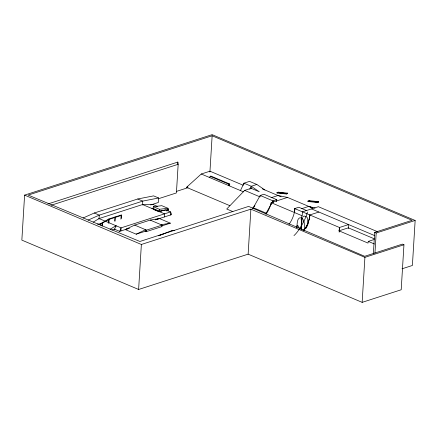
<?xml version="1.0" encoding="UTF-8"?>
<svg xmlns="http://www.w3.org/2000/svg" width="437" height="437" viewBox="0 0 437 437"><rect width="100%" height="100%" fill="white"/><g stroke="black" fill="none" stroke-linecap="round" stroke-linejoin="round"><path stroke-width="0.66" d="M301.235 217.795C296.663 216.823 297.297 224.602 296.838 227.464M304.327 230.523C304.294 226.399 305.458 220.368 301.361 217.845M402.007 268.815L412.397 265.467L415.15 220.461L212.125 134.645L24.603 195.115L21.85 240.121L138.616 289.474L248.134 254.159L362.153 302.355L401.199 289.764L403.952 244.758L402.439 244.119L364.666 256.3L248.615 206.411L139.895 241.47L28.181 195.088L212.136 135.77L412.135 220.308L374.678 232.386L373.362 253.881M99.03 219.052L99.27 215.124L142.752 201.102L158.626 197.988L158.347 202.489L150.672 204.964M100.696 225.241L100.772 223.984L97.418 224.072M102.045 225.934L102.231 222.837M102.482 225.956L102.673 222.865M108.458 223.116L108.698 219.188M108.9 223.138L109.141 219.21L108.775 219.128M114.669 221.111L114.909 217.184M115.111 221.138L115.352 217.205M115.876 226.94L115.947 225.7L110.151 229.261M120.88 219.166L121.115 215.326M121.36 218.478L121.573 215.059M120.891 230.976L121.076 227.868L170.588 211.901L171.637 214.611L155.282 219.882M142.511 205.029L142.752 201.102L137.748 198.988L94.266 213.005L83.106 217.992M138.616 289.474L141.37 244.469L250.887 209.154L364.906 257.349L403.952 244.758M146.45 231.588L146.537 230.119L162.067 225.11L161.98 226.585L146.45 231.588L145.199 231.064M164.372 216.954L164.563 213.846L142.544 204.538L99.062 218.56L93.261 222.122M170.397 215.009L170.588 211.901L165.459 209.733L159.434 211.677M177.706 164.072L177.832 162.072L47.999 203.937M177.832 162.072L178.17 164.296L176.417 192.935L158.265 198.786M209.918 172.041L212.136 135.77M243.879 184.463L243.955 183.185L249.549 181.382L256.841 184.469L264.849 189.948M251.095 188.822L251.253 186.271L256.841 184.469M248.134 254.159L250.887 209.154M271.06 204.658L271.18 202.686L287.497 197.426L312.515 208.001L308.768 206.401L301.732 208.668M272.906 202.844L273.027 200.883L276.752 199.682L276.632 201.643M294.44 212.601L294.685 208.569L298.761 207.253L306.501 210.525M300.984 229.463L301.83 215.643L271.175 202.681A21.129 13.503 -67.1 0 1 266.324 213.83M301.361 229.316L302.06 217.888M302.18 215.873L302.426 211.841L318.371 206.696L377.868 231.845M309.527 219.631L309.817 214.96L318.895 212.032M339.172 232.156L339.462 227.491L348.54 224.563L348.294 228.562M362.153 302.355L364.906 257.349M374.951 253.176L376.186 233.025L415.15 220.461M294.685 208.569L339.462 227.491A18.933 12.099 -67.1 0 1 339.025 230.84L368.02 243.092L368.293 241.399L374.187 239.498M307.643 222.275L307.757 219.511L307.227 217.631A2.666 1.972 87.8 0 0 306.708 217.014L304.442 216.058A2.638 1.928 89.7 0 0 303.917 216.151L302.836 216.976M153.551 209.689L153.059 208.444L153.349 206.739L161.777 205.674L167.846 208.241L168.305 209.41L168.048 210.924M159.128 211.005L159.412 209.301L167.846 208.241L168.229 209.853L159.128 211.005L153.059 208.444M160.947 211.776L161.116 210.754M166.836 211.076L167.092 209.563L168.305 209.41M167.633 209.498L167.846 208.241M209.798 177.608L210.121 176.302L210.869 176.062L229.633 183.993L229.807 185.141L228.562 185.539L228.89 184.234L229.633 183.993M115.947 225.7L114.516 229.207L119.645 231.375L129.325 228.256M119.645 231.375L121.076 227.868L99.062 218.56M240.459 190.57L243.955 183.185L251.253 186.271L259.256 191.75L251.128 188.314M249.795 189.347L251.253 186.271M265.712 213.955L271.306 203.948M271.738 203.183L273.027 200.883L260.19 195.459L252.783 208.629M252.826 208.618L253.318 207.717L266.155 213.141L265.729 213.879M301.071 219.609L302.196 217.806M296.548 227.174A21.129 13.503 -67.1 0 0 297.4 225.913L297.739 225.372L299.716 228.753M303.557 230.741L306.823 225.705A18.534 11.843 -67.1 0 0 309.363 218.413L309.817 214.96A21.129 13.503 -67.1 0 1 305.305 228.453L304.436 228.731M251.641 188.15L244.66 190.401L226.727 209.017L232.872 211.612M252.564 208.22L254.924 205.767M229.851 205.68L186.512 187.347L201.271 174.008L209.968 171.2L243.262 185.272M99.418 224.312L108.818 219.003L121.41 214.938M100.275 224.334L109.015 219.401M136.197 234.183L145.597 229.72L145.505 231.195L136.197 234.183L125.239 229.562L134.645 225.093L150.181 220.084L159.407 218.538L170.354 223.165L161.657 225.984M88.11 220.111L99.27 215.124L94.266 213.005M174.456 230.616L171.878 230.621L158.287 235.778L163.323 234.156M114.964 217.134L115.308 217.156M109.086 219.259L108.775 219.254M115.297 217.26L114.986 217.249M102.285 222.788L102.629 222.81M102.608 222.919L102.296 222.903M155.681 219.745L159.407 218.538M51.102 205.27L178.17 164.296M186.512 187.347L187.806 186.932M176.351 191.428L188.008 187.67M108.999 219.407L121.273 215.446M111.916 230.048L115.117 229.015M277.009 192.57L278.249 192.171L287.617 193.159L287.666 193.591L286.426 193.99L277.058 193.001L277.009 192.57L286.377 193.564L287.617 193.159M277.058 193.001L278.298 192.602L287.666 193.591M271.148 197.704L277.981 195.503L287.497 197.426M307.976 201.08L309.216 200.676L318.584 201.67L318.633 202.096L317.388 202.495L308.025 201.506L307.976 201.08L317.338 202.069L318.584 201.67M308.025 201.506L309.265 201.107L318.633 202.096M296.925 225.639L297.739 225.372M302.786 230.173L304.769 229.534M339.025 230.84L348.338 227.835L374.247 238.788M125.239 229.562L128.964 228.365M137.748 198.988L153.622 195.874L158.626 197.988M161.122 224.716L170.354 223.165M142.544 204.538L152.6 204.341L157.604 206.455M151.923 208.504L153.267 208.476M171.878 230.621L174.019 230.703M308.768 206.401L315.082 208.072M374.678 232.386L376.186 233.025M311.505 208.913L374.76 235.647M262.347 188.893L281.111 196.825M276.752 199.682L263.915 194.257L260.19 195.459L260.206 196.432M368.293 241.399L374.443 243.999M244.66 190.401L260.015 196.89M210.121 176.302L228.89 184.234M201.271 174.008L243.496 191.854M153.349 206.739L159.412 209.301M154.119 209.705L159.123 211.819M150.175 220.09L162.067 225.11M134.645 225.093L146.537 230.119M24.603 195.115L141.37 244.469M305.305 228.453L305.518 228.731M317.338 202.069L317.388 202.495M309.216 200.676L309.265 201.107M286.377 193.564L286.426 193.99M278.249 192.171L278.298 192.602M273.027 200.883L273.054 202.724M308.385 222.428A17.048 16.983 22.6 0 1 305.714 228.737M307.413 212.011A16.77 3.988 -61.1 0 1 293.964 235.587M294.97 208.684A21.123 13.503 -67.1 0 1 288.928 224.46"/></g></svg>
